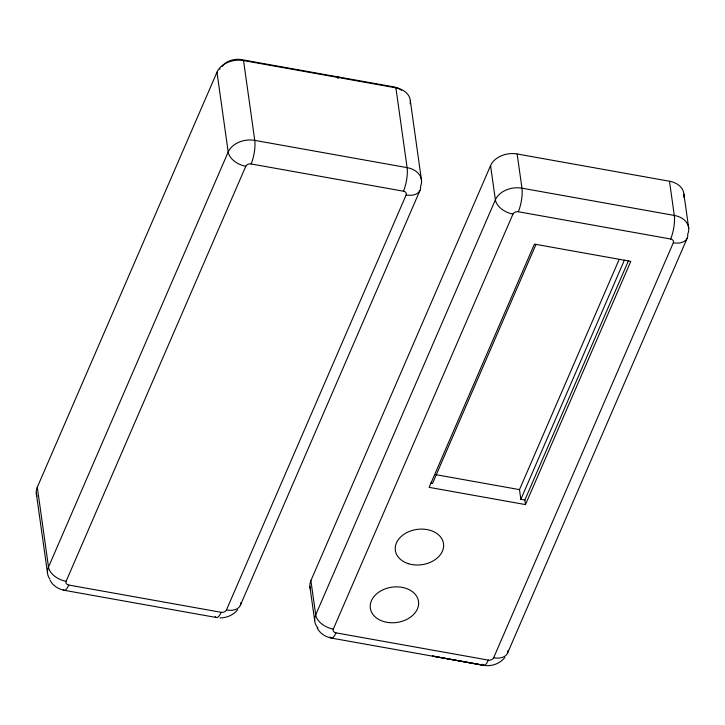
<?xml version="1.0" encoding="UTF-8"?>
<svg xmlns="http://www.w3.org/2000/svg" width="725" height="725" viewBox="0 0 725 725"><rect width="100%" height="100%" fill="white"/><g stroke="black" fill="none" stroke-linecap="round" stroke-linejoin="round"><path stroke-width="1.09" d="M298.02 70.66L298.048 69.437M337.977 77.919L338.031 76.587M36.948 496.118A21.143 15.488 -8 0 1 37.292 487.218L216.974 72.192A21.143 15.488 -8 0 1 243.546 60.565L395.886 87.825A21.143 15.488 -8 0 1 410.169 103.775M221.125 612.299L68.784 585.048A4.232 3.099 -8 0 1 66.102 581.296L245.784 166.27A4.232 3.099 -8 0 1 251.104 163.95L403.444 191.201A4.232 3.099 -8 0 1 406.127 194.953L226.445 609.979A4.232 3.099 -8 0 1 221.125 612.299A16.911 4.703 -79.9 0 1 215.225 616.404M240.301 605.429L419.983 190.412M310.554 589.525A21.143 15.488 -8 0 1 310.889 580.625L490.571 165.599A21.143 15.488 -8 0 1 517.152 153.981L669.492 181.232A21.143 15.488 -8 0 1 683.766 197.182M488.324 660.103L335.974 632.853A4.232 3.099 -8 0 1 333.301 629.092L512.974 214.074A4.232 3.099 -8 0 1 518.293 211.745L670.634 239.005A4.232 3.099 -8 0 1 673.317 242.757L493.634 657.774A4.232 3.099 -8 0 1 488.324 660.103A16.911 4.703 -79.9 0 1 482.415 664.209M536.038 244.325L432.481 483.512L430.487 483.149M525.489 504.591L630.804 261.362L534.434 244.117L429.127 487.354L525.489 504.591L524.855 500.032L520.849 499.317L519.49 489.629L619.096 259.568M520.849 499.317L624.406 260.139M524.855 500.032L628.403 260.855M507.5 653.234L687.173 238.217M237.655 609.725C233.459 614.972 226.717 617.999 220.019 617.872M504.845 657.53C499.897 663.737 491.432 666.746 483.638 665.332L432.408 656.034L484.128 665.36L331.298 638.072C325.443 636.858 319.689 633.351 317.142 627.768M337.868 76.533L337.859 78.264M221.959 66.591A16.494 12.08 -8 0 1 241.498 59.631L393.838 86.891A16.494 12.08 -8 0 1 401.541 90.353M435.544 474.603L519.49 489.629M216.449 617.528L64.108 590.277C58.254 589.053 52.499 585.546 49.953 579.964M683.92 194.164L688.732 228.366M669.492 181.232L674.295 215.434A16.911 4.703 -79.9 0 1 670.634 239.005M517.152 153.981L521.955 188.183A16.911 4.703 -79.9 0 1 518.293 211.745M490.571 165.599L495.383 199.81L315.701 614.827A21.143 15.488 -8 0 0 317.985 627.959M410.323 100.757L421.533 180.57M395.886 87.825L407.106 167.638A16.911 4.703 -79.9 0 1 403.444 191.201M243.546 60.565L254.765 140.378A16.911 4.703 -79.9 0 1 251.104 163.95M241.498 59.631L241.606 60.438M310.889 580.625L315.701 614.827A16.911 10.512 23.4 0 0 333.301 629.092M309.874 586.471L314.677 620.673M216.974 72.192L228.185 152.005L48.503 567.032A21.143 15.488 -8 0 0 49.708 578.822M37.292 487.218L48.503 567.032A16.911 10.512 23.4 0 0 66.102 581.296M36.268 493.063L47.487 572.877M219.874 69.256A1.06 0.652 23.4 0 1 220.028 68.83M406.127 194.953A16.911 10.512 23.4 0 0 420.518 186.416A21.143 15.488 -8 0 0 407.106 167.638L254.765 140.378A21.143 15.488 -8 0 0 228.185 152.005A16.911 10.512 23.4 0 0 245.784 166.27M240.917 602.448A16.911 10.512 23.4 0 1 226.445 609.979M68.784 585.048A16.911 4.703 -79.9 0 1 63.238 589.688M512.974 214.074A16.911 10.512 23.4 0 1 495.383 199.81A21.143 15.488 -8 0 1 521.955 188.183L674.295 215.434A21.143 15.488 -8 0 1 687.708 234.22A16.911 10.512 23.4 0 1 673.317 242.757M335.974 632.853A16.911 4.703 -79.9 0 1 330.074 636.949M508.107 650.252A16.911 10.512 23.4 0 1 493.634 657.774M383.579 621.506A24.315 17.808 -8 0 0 418.597 602.203A24.315 17.808 -8 0 0 381.114 590.73A24.315 17.808 -8 0 0 383.579 621.506M408.592 563.742A24.315 17.808 -8 0 0 443.6 544.439A24.315 17.808 -8 0 0 406.127 532.966A24.315 17.808 -8 0 0 408.592 563.742"/></g></svg>
